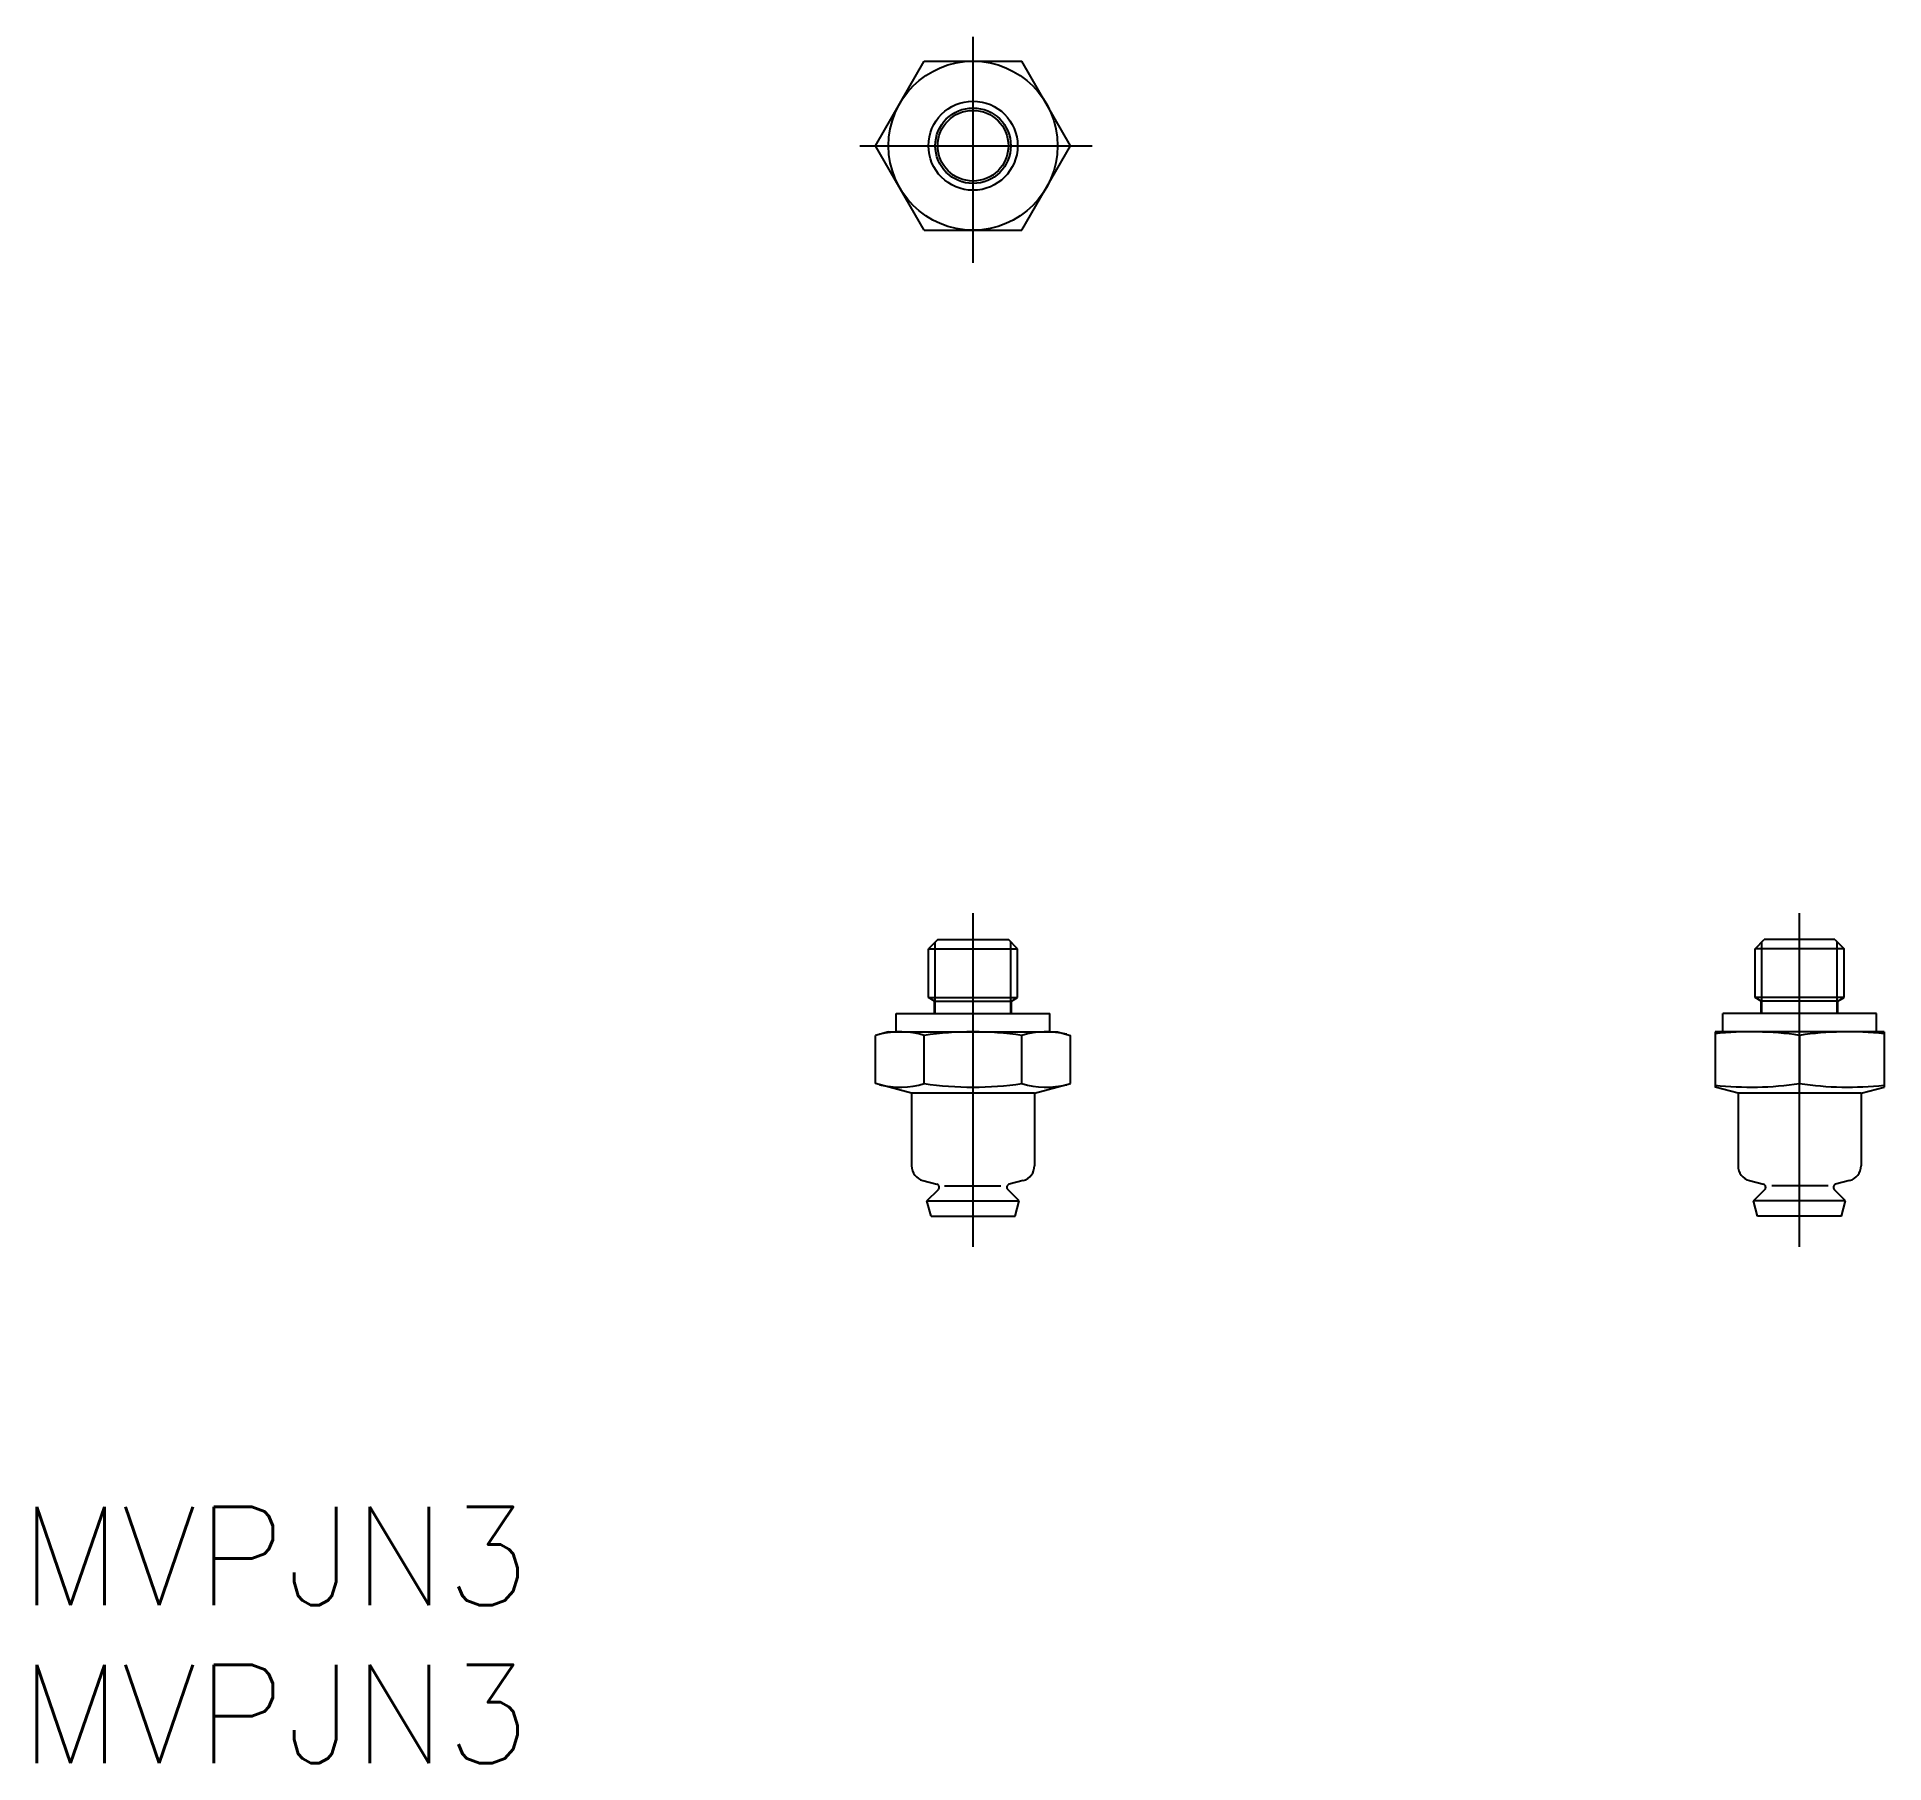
# Model space of a CAD drawing. Extents: x 79.9 to 140, y 162.7 to 218.9.
import ezdxf

# ---------------------------------------------------------------- set-up
doc = ezdxf.new("R2010")
doc.units = 0
doc.linetypes.add('CENTER', pattern=[17.5, 13, -1.5, 1.5, -1.5])
doc.layers.get('0').update_dxf_attribs({"linetype": 'CONTINUOUS'})
doc.layers.add('CENTER', color=1, linetype='CENTER')
doc.styles.get("Standard").update_dxf_attribs({"font": 'txt.shx', "bigfont": '@extfont2.shx'})

msp = doc.modelspace()

# ---------------------------------------------------------------- linework, layer by layer
at = {"color": 7, "linetype": 'CONTINUOUS'}
for p, q in [((107.143, 215.312), (108.731, 218.062)), ((108.731, 218.062), (111.906, 218.062)), ((113.494, 215.312), (111.906, 218.062)), ((108.731, 212.562), (107.143, 215.312)), ((111.906, 212.562), (113.494, 215.312)), ((108.731, 212.562), (111.906, 212.562)), ((109.168, 189.476), (108.868, 189.176)), ((109.168, 189.476), (111.468, 189.476)), ((111.768, 189.176), (111.468, 189.476)), ((135.766, 189.176), (136.066, 189.476)), ((138.366, 189.476), (136.066, 189.476)), ((138.366, 189.476), (138.666, 189.176)), ((108.868, 187.591), (108.868, 189.176)), ((108.868, 189.176), (111.768, 189.176)), ((111.768, 187.591), (111.768, 189.176)), ((138.666, 189.176), (135.766, 189.176)), ((135.766, 187.591), (135.766, 189.176)), ((138.666, 187.591), (138.666, 189.176)), ((109.068, 187.476), (108.868, 187.591)), ((108.868, 187.591), (111.768, 187.591)), ((111.568, 187.476), (111.768, 187.591)), ((138.666, 187.591), (135.766, 187.591)), ((135.966, 187.476), (135.766, 187.591)), ((138.466, 187.476), (138.666, 187.591)), ((107.818, 186.476), (107.818, 187.076)), ((107.818, 187.076), (112.818, 187.076)), ((109.068, 187.076), (109.068, 187.476)), ((109.068, 187.476), (111.568, 187.476)), ((111.568, 187.076), (111.568, 187.476)), ((112.818, 186.476), (112.818, 187.076)), ((134.716, 186.476), (134.716, 187.076)), ((139.716, 187.076), (134.716, 187.076)), ((138.466, 187.476), (135.966, 187.476)), ((135.966, 187.076), (135.966, 187.476)), ((138.466, 187.076), (138.466, 187.476)), ((139.716, 186.476), (139.716, 187.076)), ((107.568, 186.476), (107.143, 186.362)), ((107.143, 184.791), (107.143, 186.362)), ((107.568, 186.476), (113.068, 186.476)), ((108.731, 184.791), (108.731, 186.362)), ((111.906, 184.791), (111.906, 186.362)), ((113.068, 186.476), (113.494, 186.362)), ((113.494, 184.791), (113.494, 186.362)), ((134.466, 186.476), (134.466, 184.677)), ((139.966, 186.476), (134.466, 186.476)), ((137.216, 186.362), (137.216, 184.791)), ((139.966, 186.476), (139.966, 184.677)), ((108.318, 184.476), (107.143, 184.791)), ((112.318, 184.476), (113.494, 184.791)), ((135.216, 184.476), (134.466, 184.677)), ((139.216, 184.476), (139.966, 184.677)), ((108.318, 184.476), (108.318, 182.119)), ((112.318, 184.476), (108.318, 184.476)), ((112.318, 184.476), (112.318, 182.119)), ((135.216, 184.476), (135.216, 182.119)), ((139.216, 184.476), (135.216, 184.476)), ((139.216, 184.476), (139.216, 182.119)), ((108.689, 181.636), (109.144, 181.514)), ((111.948, 181.636), (111.492, 181.514)), ((135.586, 181.636), (136.042, 181.514)), ((138.845, 181.636), (138.39, 181.514)), ((108.818, 180.976), (109.189, 181.346)), ((108.952, 180.476), (108.818, 180.976)), ((108.818, 180.976), (111.818, 180.976)), ((109.386, 181.469), (111.226, 181.469)), ((111.818, 180.976), (111.448, 181.346)), ((111.684, 180.476), (111.818, 180.976)), ((135.716, 180.976), (136.087, 181.346)), ((138.716, 180.976), (135.716, 180.976)), ((135.85, 180.476), (135.716, 180.976)), ((138.149, 181.469), (136.309, 181.469)), ((138.716, 180.976), (138.345, 181.346)), ((138.582, 180.476), (138.716, 180.976)), ((108.952, 180.476), (111.684, 180.476)), ((138.582, 180.476), (135.85, 180.476))]:
    msp.add_line(p, q, dxfattribs=at)
at = {"color": 3, "linetype": 'CONTINUOUS'}
for p, q in [((109.089, 187.076), (109.089, 189.396)), ((111.548, 187.076), (111.548, 189.396)), ((135.986, 187.076), (135.986, 189.396)), ((138.445, 187.076), (138.445, 189.396))]:
    msp.add_line(p, q, dxfattribs=at)
at = {"color": 7, "linetype": 'CONTINUOUS'}
for radius in [2.75, 1.45, 1.15]:
    msp.add_circle((110.318, 215.312), radius, dxfattribs=at)
at = {"color": 3, "linetype": 'CONTINUOUS'}
msp.add_circle((110.318, 215.312), 1.23, dxfattribs=at)
at = {"color": 7, "linetype": 'CONTINUOUS'}
for centre, radius, start, end in [((107.937, 183.654), 2.821, 73.65711, 103.65711), ((110.318, 175.362), 11.114, 81.78679, 98.21321), ((112.7, 183.654), 2.821, 76.34289, 106.34289), ((135.628, 175.362), 11.114, 81.78679, 96.00289), ((138.804, 175.362), 11.114, 83.99711, 98.21321), ((107.937, 187.498), 2.821, 256.34289, 286.34289), ((110.318, 195.791), 11.114, 261.78679, 278.21321), ((112.7, 187.498), 2.821, 253.65711, 283.65711), ((135.628, 195.791), 11.114, 263.99711, 278.21321), ((138.804, 195.791), 11.114, 261.78679, 276.00289), ((108.818, 182.119), 0.5, 180, 255), ((111.818, 182.119), 0.5, 285, 0), ((135.716, 182.119), 0.5, 180, 255), ((138.716, 182.119), 0.5, 285, 0), ((109.118, 181.417), 0.1, 315, 75), ((111.518, 181.417), 0.1, 105, 225), ((136.016, 181.417), 0.1, 315, 75), ((138.416, 181.417), 0.1, 105, 225)]:
    msp.add_arc(centre, radius, start, end, dxfattribs=at)
at = {"layer": 'CENTER', "color": 1, "linetype": 'CENTER'}
for p, q in [((110.318, 211.502), (110.318, 218.851)), ((106.634, 215.312), (114.19, 215.312)), ((110.318, 179.476), (110.318, 190.343)), ((137.216, 179.476), (137.216, 190.343))]:
    msp.add_line(p, q, dxfattribs=at)

# ---------------------------------------------------------------- texts
at = {"linetype": 'CONTINUOUS'}
for p in [(79.305, 167.815), (79.305, 162.681)]:
    msp.add_text('MVPJN3', height=3.2, dxfattribs=at).set_placement(p)

doc.saveas('drawing.dxf')
